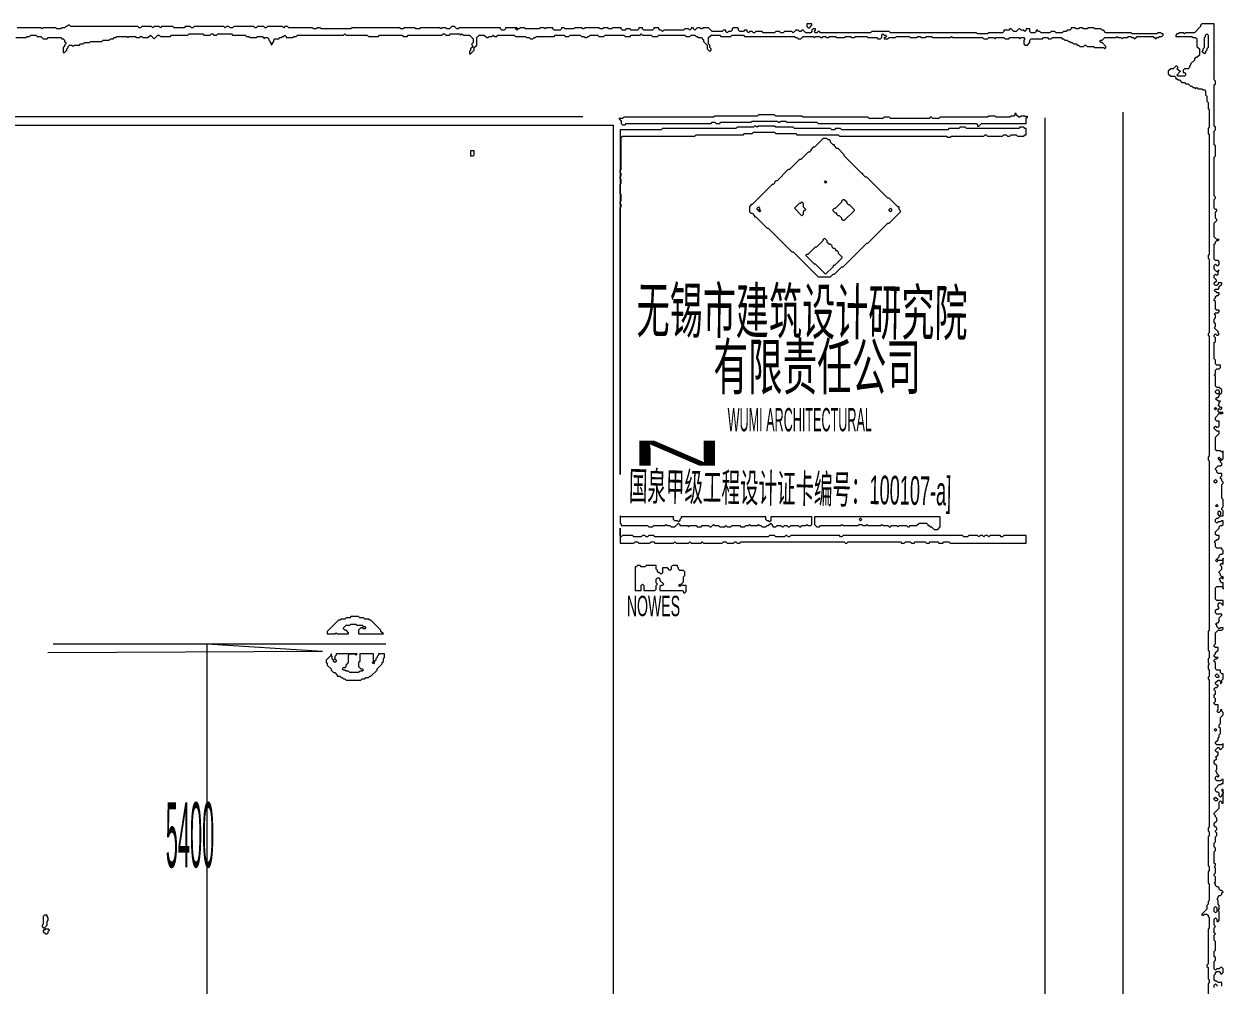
# Model space of a CAD drawing. Header units: millimetres. Extents: x 1 to 419, y 0 to 297.
# Drawn here: x 335.1 to 419.4, y 228.9 to 296.5 of the extents above; entities that cross this region are included whole.
import ezdxf

# ---------------------------------------------------------------- set-up
doc = ezdxf.new("R2010")
doc.units = ezdxf.units.MM
for name, color, linetype, lineweight in [('OCR_TEXT', 6, 'CONTINUOUS', 0), ('TRACE_CURVE', 6, 'CONTINUOUS', 0), ('TRACE_STRAIGHT', 5, 'CONTINUOUS', 0), ('TRACE_TEXT_SYMBOL', 6, 'CONTINUOUS', 0)]:
    doc.layers.add(name, color=color, linetype=linetype, lineweight=lineweight)
doc.styles.add('wqy-unicode', font='wqy-unicode')

msp = doc.modelspace()

# ---------------------------------------------------------------- linework, layer by layer
at = {"layer": 'TRACE_CURVE', "color": 6}
for points in [[(361.77, 296.176), (361.594, 296.176), (361.507, 296.264), (358.179, 296.264), (358.091, 296.176), (355.99, 296.176), (355.902, 296.264), (355.727, 296.264), (355.639, 296.176), (355.464, 296.176), (355.377, 296.264), (353.713, 296.264), (353.625, 296.351), (353.45, 296.351), (353.362, 296.264), (353.275, 296.351), (352.224, 296.351), (352.136, 296.264), (352.049, 296.264), (351.961, 296.351), (351.523, 296.351), (351.436, 296.264), (351.348, 296.264), (351.261, 296.351), (349.859, 296.351), (349.772, 296.264), (349.597, 296.264), (349.509, 296.351), (349.334, 296.351), (349.246, 296.264), (349.159, 296.351), (347.057, 296.351), (346.969, 296.264), (346.882, 296.264), (346.794, 296.351), (346.444, 296.351), (346.356, 296.264), (345.656, 296.264), (345.568, 296.351), (344.78, 296.351), (344.693, 296.264), (344.605, 296.351), (344.255, 296.351), (344.167, 296.264), (344.079, 296.351), (343.379, 296.351), (343.291, 296.264), (343.204, 296.264), (343.116, 296.351), (338.387, 296.351), (338.3, 296.439), (338.212, 296.439), (338.124, 296.351), (338.037, 296.351), (337.949, 296.264), (337.774, 296.264), (337.687, 296.176), (337.424, 296.176), (337.336, 296.264), (336.461, 296.264), (336.373, 296.176), (336.285, 296.264), (334.621, 296.264)], [(378.233, 296.089), (377.796, 296.089), (377.708, 296.176), (377.445, 296.176), (377.358, 296.089), (377.183, 296.089), (377.095, 296.176), (377.095, 296.264), (376.482, 296.264), (376.394, 296.176), (376.219, 296.176), (376.132, 296.264), (375.869, 296.264), (375.781, 296.176), (375.606, 296.176), (375.519, 296.264), (374.555, 296.264), (374.468, 296.176), (374.38, 296.176), (374.293, 296.264), (373.855, 296.264), (373.767, 296.176), (373.154, 296.176), (373.067, 296.264), (372.891, 296.264), (372.891, 296.176), (372.804, 296.089), (372.366, 296.089), (372.278, 296.176), (372.278, 296.264), (371.841, 296.264), (371.753, 296.176), (371.665, 296.264), (371.403, 296.264), (371.315, 296.176), (370.352, 296.176), (370.264, 296.264), (370.001, 296.264), (369.914, 296.176), (369.826, 296.176), (369.739, 296.264), (368.951, 296.264), (368.951, 296.176), (368.863, 296.089), (368.688, 296.089), (368.6, 296.176), (368.6, 296.264), (365.71, 296.264), (365.623, 296.176), (365.535, 296.176), (365.36, 296.351), (365.185, 296.351), (365.01, 296.176), (364.835, 296.176), (364.747, 296.264), (364.484, 296.264), (364.397, 296.176), (364.309, 296.264), (362.996, 296.264), (362.908, 296.176), (362.645, 296.176), (362.558, 296.264), (361.857, 296.264), (361.77, 296.176)], [(389.093, 296.001), (388.567, 296.001), (388.48, 295.914), (388.305, 295.914), (388.217, 296.001), (387.954, 296.001), (387.867, 295.914), (387.078, 295.914), (386.991, 296.001), (386.553, 296.001), (386.465, 295.914), (386.378, 295.914), (386.29, 296.001), (386.115, 296.001), (386.028, 295.914), (385.94, 296.001), (385.94, 296.089), (385.765, 296.089), (385.677, 296.001), (385.415, 296.001), (385.327, 296.089), (385.327, 296.176), (385.239, 296.264), (384.977, 296.264), (384.889, 296.176), (384.889, 296.089), (384.802, 296.001), (384.626, 296.001), (384.539, 295.914), (384.451, 296.001), (384.451, 296.089), (384.276, 296.089), (384.189, 296.001), (383.488, 296.001), (383.225, 296.264), (382.875, 296.264), (382.787, 296.176), (382.7, 296.176), (382.612, 296.264), (382.437, 296.264), (382.262, 296.089), (382.174, 296.176), (382.174, 296.264), (381.999, 296.264), (381.999, 296.176), (381.912, 296.089), (381.824, 296.176), (381.561, 296.176), (381.474, 296.089), (380.073, 296.089), (379.985, 296.001), (379.897, 296.089), (379.81, 296.089), (379.722, 296.176), (379.722, 296.264), (379.372, 296.264), (379.372, 296.176), (379.284, 296.089), (378.671, 296.089), (378.584, 296.176), (378.584, 296.264), (378.321, 296.264), (378.321, 296.176), (378.233, 296.089)], [(408.709, 296.176), (408.622, 296.089), (408.447, 296.089), (408.359, 296.001), (408.184, 296.001), (408.096, 295.914), (407.658, 295.914), (407.571, 296.001), (407.308, 296.001), (407.221, 295.914), (406.608, 295.914), (406.52, 296.001), (406.432, 296.001), (406.345, 296.089), (406.257, 296.089), (406.257, 296.001), (406.17, 295.914), (405.907, 295.914), (405.819, 296.001), (405.819, 296.176), (405.557, 296.176), (405.557, 296.089), (405.469, 296.001), (405.382, 296.089), (405.206, 296.089), (405.119, 296.176), (405.031, 296.176), (404.856, 296.001), (404.681, 296.001), (404.506, 296.176), (404.418, 296.176), (404.331, 296.089), (403.98, 296.089), (403.98, 296.001), (403.893, 295.914), (402.929, 295.914), (402.842, 295.826), (402.141, 295.826), (402.054, 295.914), (396.011, 295.914), (395.923, 296.001), (394.697, 296.001), (394.61, 295.914), (391.107, 295.914), (391.019, 296.001), (390.932, 296.001), (390.844, 295.914), (390.757, 295.914), (390.669, 296.001), (390.757, 296.089), (390.757, 296.176), (390.581, 296.176), (390.494, 296.089), (390.494, 296.001), (390.406, 295.914), (390.056, 295.914), (389.881, 296.089), (389.793, 296.089), (389.706, 296.001), (389.618, 296.001), (389.531, 296.089), (389.355, 296.089), (389.18, 295.914), (389.093, 296.001)], [(408.884, 295.125), (409.06, 295.125), (409.147, 295.038), (409.235, 295.038), (409.322, 294.95), (409.585, 294.95), (409.673, 295.038), (409.76, 295.038), (409.848, 294.95), (410.286, 294.95), (410.373, 294.863), (410.986, 294.863), (411.074, 294.775), (411.161, 294.863), (411.161, 294.95), (410.899, 295.213), (410.811, 295.213), (410.724, 295.301), (410.811, 295.388), (410.899, 295.388), (411.074, 295.563), (411.862, 295.563), (411.95, 295.651), (412.037, 295.563), (412.212, 295.563), (412.3, 295.476), (412.387, 295.563), (412.65, 295.563), (412.738, 295.651), (412.913, 295.651), (413, 295.563), (413.088, 295.563), (413.176, 295.476), (413.351, 295.651), (414.489, 295.651), (414.664, 295.476), (414.752, 295.563), (414.84, 295.563), (414.927, 295.651), (415.102, 295.651), (415.19, 295.738), (415.19, 295.826), (415.102, 295.826), (415.015, 295.914), (414.84, 295.914), (414.752, 295.826), (413, 295.826), (412.913, 295.914), (411.161, 295.914), (410.986, 296.089), (410.899, 296.089), (410.811, 296.176), (410.373, 296.176), (410.286, 296.264), (409.935, 296.264), (409.848, 296.176), (409.585, 296.176), (409.498, 296.264), (409.322, 296.264), (409.235, 296.176), (409.06, 296.176), (408.972, 296.264), (408.709, 296.264), (408.709, 296.176)], [(417.905, 296.527), (417.817, 296.439), (417.817, 296.351), (417.379, 295.914), (416.766, 295.914), (416.679, 295.826), (416.591, 295.914), (416.328, 295.914), (416.241, 295.826), (416.153, 295.826), (416.066, 295.738), (416.066, 295.651), (417.204, 295.651), (417.292, 295.563), (417.467, 295.563), (417.554, 295.476), (417.554, 294.95), (417.729, 294.775), (417.729, 294.337), (417.554, 294.162), (417.467, 294.162), (417.379, 294.075), (417.379, 293.987), (417.116, 293.724), (417.116, 293.637), (417.029, 293.549), (417.029, 293.462), (416.941, 293.374), (416.679, 293.374), (416.591, 293.286), (416.591, 293.111), (416.679, 293.111), (416.766, 293.024), (416.766, 292.936), (416.679, 292.849), (416.241, 292.849), (416.153, 292.936), (416.416, 293.199), (416.328, 293.199), (416.153, 293.374), (416.241, 293.462), (416.153, 293.549), (416.066, 293.549), (415.89, 293.374), (415.715, 293.374), (415.54, 293.199), (415.54, 293.024), (415.715, 292.849), (415.978, 292.849), (416.066, 292.761), (416.066, 292.673), (416.153, 292.673), (416.241, 292.586), (416.328, 292.586), (416.503, 292.411), (416.679, 292.411), (416.766, 292.323), (416.941, 292.323), (417.116, 292.148), (417.204, 292.148), (417.292, 292.06), (417.379, 292.06), (417.467, 291.973), (417.554, 292.06)], [(418.78, 278.661), (418.78, 278.837), (418.868, 278.924), (418.956, 278.837), (419.043, 278.924), (419.043, 279.099), (419.131, 279.187), (419.043, 279.187), (418.956, 279.099), (418.78, 279.275), (418.78, 279.537), (418.868, 279.625), (418.956, 279.537), (419.043, 279.537), (419.131, 279.625), (419.131, 279.8), (419.043, 279.888), (418.868, 279.888), (418.78, 279.975), (418.78, 281.026), (418.868, 281.114), (418.868, 281.201), (418.956, 281.289), (419.043, 281.289), (419.131, 281.376), (418.956, 281.376), (418.78, 281.551), (418.78, 282.515), (418.956, 282.69), (418.956, 282.777), (418.868, 282.865), (418.868, 283.303), (418.956, 283.39), (418.956, 283.478), (418.868, 283.478), (418.78, 283.566), (418.78, 284.179), (418.868, 284.266), (418.868, 284.354), (418.78, 284.441), (418.78, 287.156), (418.868, 287.244), (418.868, 287.944), (418.78, 288.032), (418.78, 288.995), (418.868, 289.083), (418.868, 289.258), (418.78, 289.346), (418.78, 292.236), (418.868, 292.323), (418.868, 292.498), (418.78, 292.586), (418.78, 296.527), (417.905, 296.527)], [(334.534, 295.563), (335.234, 295.563), (335.322, 295.651), (335.497, 295.651), (335.585, 295.738), (335.935, 295.738), (336.023, 295.651), (336.285, 295.651), (336.461, 295.476), (336.723, 295.476), (336.811, 295.563), (337.687, 295.563), (337.774, 295.476), (337.862, 295.476), (337.949, 295.388), (337.949, 295.301), (338.037, 295.213), (338.037, 295.125), (337.949, 295.038), (337.949, 294.95), (337.862, 294.863), (337.862, 294.512), (337.949, 294.512), (338.124, 294.688), (338.124, 294.775), (338.212, 294.863), (338.212, 294.95), (338.3, 295.038), (338.475, 295.038), (338.562, 294.95), (338.65, 295.038), (339, 295.038), (339.088, 295.125), (339.263, 295.125), (339.35, 295.213), (339.701, 295.213), (339.788, 295.301), (340.577, 295.301), (340.664, 295.388), (341.102, 295.388), (341.19, 295.476), (341.365, 295.476), (341.452, 295.563), (341.54, 295.563), (341.627, 295.651), (342.328, 295.651), (342.416, 295.563), (342.503, 295.651), (342.941, 295.651), (343.029, 295.563), (343.204, 295.563), (343.291, 295.651), (343.379, 295.651), (343.466, 295.563), (343.817, 295.563), (343.992, 295.738), (344.255, 295.476), (344.517, 295.738), (344.605, 295.738), (344.693, 295.651), (345.393, 295.651), (345.481, 295.738), (346.619, 295.738)], [(346.619, 295.738), (346.707, 295.826), (347.67, 295.826), (347.758, 295.738), (348.195, 295.738), (348.283, 295.826), (348.371, 295.826), (348.458, 295.738), (348.633, 295.738), (348.721, 295.826), (349.684, 295.826), (349.772, 295.738), (350.648, 295.738), (350.735, 295.651), (350.91, 295.651), (350.998, 295.563), (351.436, 295.563), (351.523, 295.651), (351.874, 295.651), (351.961, 295.563), (351.961, 295.476), (352.049, 295.563), (352.224, 295.563), (352.311, 295.476), (352.311, 295.388), (352.399, 295.301), (352.399, 295.213), (352.487, 295.125), (352.487, 295.038), (352.574, 295.125), (352.574, 295.213), (352.662, 295.301), (352.662, 295.388), (352.749, 295.476), (353.012, 295.476), (353.1, 295.563), (353.187, 295.563), (353.275, 295.651), (353.362, 295.651), (353.45, 295.738), (353.538, 295.651), (353.538, 295.563), (353.975, 295.563), (354.063, 295.651), (354.238, 295.651), (354.326, 295.738), (357.566, 295.738), (357.654, 295.826), (357.741, 295.738), (359.23, 295.738), (359.317, 295.651), (360.018, 295.651), (360.106, 295.738), (361.682, 295.738), (361.77, 295.651), (362.032, 295.651), (362.12, 295.738), (364.484, 295.738), (364.572, 295.826), (364.659, 295.826), (364.747, 295.738), (365.01, 295.738), (365.097, 295.826), (365.71, 295.826)], [(365.71, 295.826), (365.798, 295.738), (365.886, 295.826), (365.973, 295.738), (366.411, 295.738), (366.674, 295.476), (366.674, 295.213), (366.586, 295.125), (366.586, 295.038), (366.674, 294.95), (366.499, 294.775), (366.499, 294.688), (366.411, 294.6), (366.411, 294.425), (366.499, 294.425), (366.761, 294.688), (366.761, 294.863), (366.936, 295.038), (366.936, 295.563), (367.112, 295.738), (367.462, 295.738), (367.637, 295.563), (367.725, 295.563), (367.812, 295.651), (367.987, 295.651), (368.075, 295.738), (368.162, 295.651), (368.338, 295.651), (368.425, 295.738), (369.564, 295.738), (369.651, 295.651), (370.352, 295.651), (370.439, 295.563), (370.615, 295.563), (370.702, 295.476), (370.877, 295.476), (370.965, 295.563), (371.052, 295.563), (371.14, 295.651), (372.366, 295.651), (372.454, 295.738), (373.067, 295.738), (373.154, 295.651), (373.417, 295.651), (373.504, 295.738), (374.205, 295.738), (374.293, 295.651), (374.468, 295.651), (374.555, 295.563), (374.643, 295.563), (374.731, 295.651), (374.818, 295.651), (374.906, 295.738), (375.431, 295.738), (375.519, 295.651), (375.869, 295.651), (375.957, 295.738), (377.27, 295.738), (377.358, 295.651), (377.708, 295.651), (377.796, 295.738), (378.409, 295.738), (378.496, 295.826), (378.584, 295.738)], [(378.584, 295.738), (379.197, 295.738), (379.284, 295.651), (379.635, 295.651), (379.722, 295.738), (381.561, 295.738), (381.649, 295.651), (381.912, 295.651), (381.999, 295.738), (382.262, 295.738), (382.349, 295.651), (382.437, 295.651), (382.525, 295.563), (382.7, 295.563), (382.875, 295.388), (382.875, 295.301), (383.138, 295.038), (383.138, 294.775), (383.313, 294.6), (383.4, 294.688), (383.4, 294.775), (383.313, 294.863), (383.313, 295.038), (383.225, 295.125), (383.225, 295.563), (383.4, 295.738), (384.013, 295.738), (384.101, 295.651), (384.802, 295.651), (384.889, 295.738), (385.677, 295.738), (385.765, 295.651), (389.268, 295.651), (389.355, 295.563), (389.443, 295.563), (389.531, 295.476), (389.706, 295.476), (389.881, 295.651), (390.581, 295.651), (390.669, 295.563), (390.757, 295.651), (391.019, 295.651), (391.107, 295.563), (391.194, 295.563), (391.282, 295.651), (391.457, 295.651), (391.545, 295.563), (391.632, 295.563), (391.72, 295.651), (392.158, 295.651), (392.245, 295.563), (392.771, 295.563), (392.858, 295.651), (393.209, 295.651), (393.296, 295.563), (393.471, 295.563), (393.559, 295.651), (394.347, 295.651), (394.435, 295.563), (395.048, 295.563), (395.135, 295.476), (395.31, 295.476), (395.398, 295.563), (395.398, 295.738)], [(395.398, 295.738), (395.486, 295.826), (395.573, 295.738), (395.661, 295.738), (395.748, 295.651), (395.661, 295.563), (395.573, 295.563), (395.573, 295.476), (395.836, 295.476), (395.923, 295.563), (396.361, 295.563), (396.449, 295.651), (397.325, 295.651), (397.412, 295.563), (397.85, 295.563), (397.938, 295.651), (398.113, 295.651), (398.2, 295.563), (398.463, 295.563), (398.551, 295.651), (398.901, 295.651), (398.989, 295.563), (400.215, 295.563), (400.302, 295.651), (400.39, 295.563), (402.492, 295.563), (402.579, 295.476), (402.842, 295.476), (402.929, 295.563), (403.28, 295.563), (403.367, 295.476), (403.455, 295.563), (403.98, 295.563), (404.068, 295.476), (404.331, 295.476), (404.418, 295.563), (405.031, 295.563), (405.119, 295.476), (405.206, 295.563), (405.382, 295.563), (405.469, 295.476), (405.382, 295.388), (405.382, 295.125), (405.469, 295.038), (405.644, 295.038), (405.819, 295.213), (405.819, 295.388), (405.907, 295.476), (406.695, 295.476), (406.783, 295.563), (407.045, 295.563), (407.133, 295.476), (407.308, 295.476), (407.396, 295.563), (408.009, 295.563), (408.096, 295.476), (408.184, 295.476), (408.271, 295.388), (408.447, 295.388), (408.534, 295.301), (408.622, 295.301), (408.709, 295.213), (408.797, 295.213), (408.884, 295.125)], [(417.554, 292.06), (417.642, 291.973), (417.905, 291.973), (417.992, 291.885), (418.08, 291.885), (418.167, 291.798), (418.167, 291.535), (418.255, 291.447), (418.255, 291.097), (418.343, 291.009), (418.343, 290.572), (418.43, 290.484), (418.43, 289.258), (418.343, 289.17), (418.343, 288.82), (418.43, 288.733), (418.43, 280.325), (418.343, 280.238), (418.343, 280.063), (418.43, 279.975), (418.43, 274.808), (418.343, 274.721), (418.343, 274.633), (418.43, 274.545), (418.43, 266.138), (418.343, 266.051), (418.343, 265.876), (418.43, 265.788), (418.43, 253.878), (418.343, 253.79), (418.343, 252.477), (418.43, 252.389), (418.43, 251.951), (418.343, 251.864), (418.343, 251.601), (418.43, 251.513), (418.343, 251.426), (418.343, 251.163), (418.43, 251.076), (418.43, 250.638), (418.343, 250.55), (418.343, 250.463), (418.43, 250.375), (418.43, 240.041), (418.343, 239.954), (418.343, 239.778), (418.43, 239.691), (418.43, 239.428), (418.343, 239.341), (418.343, 237.326), (418.43, 237.239), (418.43, 236.976), (418.343, 236.889), (418.343, 236.1), (418.43, 236.013), (418.43, 234.874), (418.343, 234.787), (418.343, 234.612), (418.255, 234.524), (418.255, 234.261), (417.905, 233.911), (417.905, 233.823), (417.992, 233.823), (418.08, 233.911)], [(386.465, 289.346), (386.378, 289.258), (385.239, 289.258), (385.152, 289.17), (379.985, 289.17), (379.897, 289.083), (377.007, 289.083), (377.007, 264.825), (377.007, 283.566), (377.095, 283.653), (377.095, 283.828), (377.007, 283.916), (377.007, 284.004), (377.095, 284.091), (377.095, 284.529), (377.007, 284.617), (377.007, 285.23), (377.095, 285.317), (377.095, 285.58), (377.007, 285.667), (377.007, 285.755), (377.095, 285.843), (377.095, 286.018), (377.007, 286.105), (377.007, 286.193), (377.095, 286.28), (377.095, 288.557), (377.183, 288.645), (382.262, 288.645), (382.349, 288.733), (385.677, 288.733), (385.765, 288.82), (386.29, 288.82), (386.378, 288.908), (387.867, 288.908), (387.954, 288.82), (389.355, 288.82), (389.443, 288.733), (392.333, 288.733), (392.421, 288.645), (399.952, 288.645), (400.039, 288.557), (400.215, 288.557), (400.302, 288.645), (402.579, 288.645), (402.667, 288.733), (402.754, 288.733), (402.842, 288.645), (403.893, 288.645), (403.98, 288.733), (404.155, 288.733), (404.243, 288.645), (404.418, 288.645), (404.506, 288.733), (404.856, 288.733), (404.944, 288.645), (405.382, 288.645), (405.469, 288.733), (405.557, 288.733), (405.557, 289.17), (405.469, 289.17), (405.382, 289.258), (405.119, 289.258), (405.031, 289.17)], [(405.031, 289.17), (401.353, 289.17), (401.266, 289.258), (400.915, 289.258), (400.828, 289.17), (400.127, 289.17), (400.039, 289.083), (392.596, 289.083), (392.508, 289.17), (392.158, 289.17), (392.07, 289.083), (391.895, 289.083), (391.807, 289.17), (389.268, 289.17), (389.18, 289.258), (387.954, 289.258), (387.867, 289.346), (386.728, 289.346), (386.641, 289.258), (386.553, 289.346), (386.465, 289.346)], [(418.956, 270.955), (418.868, 271.043), (418.868, 271.743), (418.78, 271.831), (418.868, 271.918), (418.868, 272.181), (418.956, 272.269), (419.131, 272.269), (419.218, 272.356), (419.218, 272.531), (418.956, 272.531), (418.868, 272.619), (418.868, 272.882), (418.78, 272.969), (418.78, 274.108), (418.868, 274.195), (418.868, 274.458), (418.78, 274.545), (418.78, 274.633), (418.868, 274.721), (418.956, 274.633), (419.043, 274.633), (419.131, 274.721), (419.043, 274.808), (419.043, 274.896), (418.78, 275.159), (418.868, 275.246), (418.868, 275.421), (418.78, 275.509), (418.78, 275.772), (418.868, 275.859), (418.868, 276.034), (418.78, 276.122), (418.868, 276.209), (419.043, 276.209), (419.131, 276.297), (419.131, 276.385), (418.956, 276.385), (418.868, 276.472), (418.868, 276.998), (418.78, 277.085), (418.78, 277.173), (418.868, 277.26), (418.868, 277.348), (418.956, 277.435), (419.043, 277.435), (419.131, 277.523), (419.131, 277.611), (418.956, 277.611), (418.78, 277.786), (418.868, 277.873), (419.043, 277.873), (419.131, 277.961), (419.131, 278.048), (419.306, 278.224), (419.306, 278.311), (419.043, 278.311), (419.043, 278.224), (418.956, 278.136), (418.868, 278.136), (418.78, 278.224), (418.78, 278.311), (418.956, 278.486), (418.78, 278.661)], [(419.393, 264.212), (419.393, 264.299), (419.306, 264.387), (419.306, 264.474), (419.218, 264.562), (419.218, 264.65), (419.306, 264.737), (419.306, 264.912), (419.043, 264.912), (418.956, 265), (418.956, 265.087), (418.868, 265.175), (418.868, 265.263), (419.043, 265.438), (419.218, 265.438), (419.306, 265.525), (419.306, 265.613), (419.218, 265.7), (419.218, 265.788), (419.393, 265.963), (419.393, 266.489), (419.306, 266.401), (419.218, 266.489), (418.956, 266.489), (418.868, 266.576), (418.868, 267.452), (419.131, 267.715), (419.131, 267.89), (418.956, 267.89), (418.78, 268.065), (418.78, 268.153), (418.868, 268.24), (418.956, 268.153), (419.043, 268.153), (419.131, 268.24), (419.131, 268.59), (418.956, 268.59), (418.868, 268.678), (418.868, 268.853), (419.131, 269.116), (419.306, 269.116), (419.393, 269.203), (419.131, 269.203), (419.043, 269.291), (419.043, 269.379), (419.131, 269.466), (419.218, 269.379), (419.306, 269.466), (419.306, 269.554), (419.218, 269.554), (419.043, 269.729), (419.131, 269.816), (419.131, 269.904), (419.218, 269.992), (419.043, 269.992), (418.868, 270.167), (418.956, 270.254), (419.043, 270.254), (419.131, 270.342), (419.131, 270.429), (419.306, 270.605), (419.306, 270.78), (419.131, 270.955), (418.956, 270.955)], [(419.131, 257.468), (419.218, 257.556), (419.306, 257.556), (419.393, 257.468), (419.393, 257.644), (419.306, 257.644), (419.218, 257.731), (419.218, 257.819), (419.131, 257.906), (419.131, 257.994), (419.306, 258.169), (419.306, 258.344), (419.218, 258.432), (419.218, 258.519), (419.306, 258.607), (419.393, 258.519), (419.393, 258.957), (419.393, 258.87), (419.306, 258.782), (419.043, 258.782), (418.956, 258.87), (419.131, 259.045), (419.131, 259.132), (419.218, 259.22), (419.306, 259.22), (419.393, 259.308), (419.393, 259.483), (419.306, 259.57), (419.306, 259.658), (418.956, 259.658), (418.868, 259.745), (418.868, 260.008), (418.78, 260.096), (418.956, 260.271), (419.043, 260.271), (419.131, 260.358), (419.131, 260.534), (418.956, 260.534), (418.868, 260.621), (418.868, 260.796), (419.131, 261.059), (419.131, 261.147), (419.218, 261.234), (419.306, 261.234), (419.393, 261.322), (419.393, 261.584), (419.306, 261.584), (419.218, 261.497), (419.043, 261.497), (418.956, 261.409), (418.868, 261.497), (418.868, 261.672), (418.956, 261.76), (419.043, 261.76), (419.218, 261.935), (419.393, 261.935), (419.393, 262.285), (419.306, 262.373), (419.306, 262.46), (419.393, 262.548), (419.393, 263.073), (419.306, 263.161), (419.306, 264.124), (419.393, 264.212)], [(419.393, 250.463), (419.393, 250.813), (419.306, 250.813), (419.218, 250.9), (419.218, 251.076), (418.956, 251.076), (418.868, 251.163), (418.868, 251.601), (418.78, 251.689), (418.78, 251.776), (418.868, 251.864), (418.956, 251.864), (419.043, 251.951), (418.868, 251.951), (418.78, 252.039), (418.78, 252.126), (418.868, 252.214), (418.868, 252.302), (419.043, 252.477), (419.043, 252.652), (418.868, 252.652), (418.78, 252.739), (418.78, 252.827), (418.868, 252.915), (418.868, 253.703), (419.043, 253.878), (419.306, 253.878), (419.393, 253.966), (419.393, 254.053), (419.218, 254.053), (419.131, 253.966), (418.956, 254.141), (418.956, 254.228), (418.868, 254.316), (418.956, 254.403), (419.043, 254.403), (419.131, 254.491), (419.131, 254.754), (419.306, 254.929), (419.306, 255.016), (418.956, 255.016), (418.868, 255.104), (418.868, 255.279), (418.956, 255.367), (419.043, 255.367), (419.131, 255.454), (419.043, 255.542), (419.043, 255.717), (419.131, 255.805), (419.218, 255.805), (419.393, 255.629), (419.393, 255.98), (418.956, 255.98), (418.868, 256.067), (418.868, 256.855), (418.956, 256.943), (419.306, 256.943), (419.393, 256.855), (419.393, 256.768), (419.393, 257.206), (419.306, 257.206), (419.218, 257.293), (419.218, 257.381), (419.131, 257.468)], [(418.956, 244.332), (418.78, 244.507), (418.78, 244.683), (418.956, 244.858), (418.868, 244.945), (419.043, 245.121), (419.043, 245.296), (418.956, 245.296), (418.868, 245.383), (418.868, 245.471), (419.043, 245.646), (419.218, 245.471), (419.393, 245.646), (419.393, 245.909), (419.306, 245.821), (418.956, 245.821), (418.868, 245.909), (418.868, 245.996), (419.043, 246.171), (419.043, 246.259), (419.131, 246.347), (419.131, 246.522), (419.218, 246.609), (419.218, 246.96), (419.131, 247.047), (419.131, 247.222), (419.218, 247.31), (419.218, 247.748), (419.393, 247.923), (419.393, 248.098), (419.306, 248.186), (419.306, 248.273), (419.218, 248.273), (419.218, 248.186), (419.131, 248.098), (419.043, 248.098), (418.956, 248.186), (419.043, 248.273), (419.043, 248.623), (418.868, 248.623), (418.78, 248.711), (418.78, 248.799), (418.868, 248.886), (418.868, 249.061), (418.78, 249.149), (418.78, 249.324), (418.868, 249.412), (418.868, 249.587), (418.78, 249.674), (418.78, 249.762), (418.868, 249.85), (418.956, 249.85), (419.043, 249.937), (419.043, 250.025), (418.956, 250.025), (418.868, 250.112), (418.868, 250.2), (419.043, 250.375), (419.131, 250.375), (419.218, 250.287), (419.218, 250.112), (419.306, 250.2), (419.306, 250.375), (419.393, 250.463)], [(418.868, 237.151), (418.78, 237.239), (418.868, 237.326), (418.868, 237.414), (418.78, 237.502), (418.78, 238.29), (418.868, 238.377), (418.868, 238.552), (418.78, 238.64), (418.78, 238.903), (418.868, 238.99), (418.868, 239.341), (418.956, 239.428), (418.956, 239.603), (418.868, 239.691), (418.868, 239.778), (418.956, 239.866), (418.956, 239.954), (418.78, 240.129), (418.78, 240.304), (418.956, 240.479), (418.956, 240.654), (418.868, 240.742), (418.868, 240.829), (418.78, 240.917), (418.78, 241.005), (419.131, 241.355), (419.131, 241.793), (419.218, 241.88), (419.306, 241.793), (419.306, 241.705), (419.393, 241.705), (419.393, 242.668), (419.306, 242.668), (419.306, 242.581), (419.393, 242.493), (419.393, 242.406), (419.306, 242.318), (419.306, 242.231), (419.218, 242.143), (419.131, 242.231), (419.131, 242.406), (419.043, 242.493), (418.956, 242.493), (418.868, 242.581), (418.868, 242.756), (419.131, 243.019), (419.218, 243.019), (419.306, 243.106), (419.393, 243.106), (419.393, 243.369), (419.306, 243.369), (419.218, 243.281), (418.956, 243.281), (418.868, 243.369), (418.868, 243.544), (418.956, 243.632), (419.043, 243.544), (419.131, 243.632), (418.956, 243.807), (418.956, 243.894), (418.868, 243.982), (418.956, 244.07), (418.956, 244.332)], [(418.868, 229.707), (418.868, 229.795), (418.956, 229.883), (419.131, 229.883), (419.218, 229.795), (419.218, 229.707), (419.306, 229.707), (419.393, 229.795), (419.393, 230.058), (419.306, 230.145), (419.218, 230.145), (419.131, 230.058), (418.956, 230.058), (418.868, 229.97), (418.78, 230.058), (418.78, 230.583), (418.868, 230.671), (418.868, 230.846), (418.78, 230.933), (418.78, 231.284), (418.868, 231.371), (418.868, 231.984), (418.78, 232.072), (418.78, 232.422), (418.868, 232.51), (418.78, 232.597), (418.78, 232.948), (418.868, 233.035), (418.78, 233.123), (418.78, 233.561), (418.868, 233.648), (418.956, 233.561), (418.956, 233.386), (419.043, 233.386), (419.131, 233.473), (419.131, 234.086), (419.043, 234.174), (419.131, 234.261), (419.131, 234.524), (419.043, 234.612), (419.043, 234.874), (418.956, 234.962), (419.043, 235.049), (419.043, 235.137), (419.131, 235.225), (419.218, 235.225), (419.306, 235.312), (419.306, 235.4), (419.393, 235.487), (419.306, 235.575), (419.218, 235.575), (419.131, 235.662), (419.131, 235.75), (419.043, 235.838), (418.956, 235.838), (418.868, 235.925), (418.868, 236.013), (418.78, 236.1), (418.868, 236.188), (418.868, 236.538), (418.78, 236.626), (418.78, 236.713), (418.868, 236.801), (418.868, 237.151)], [(418.08, 233.911), (418.255, 233.911), (418.343, 233.823), (418.343, 233.736), (418.43, 233.648), (418.43, 232.948), (418.343, 232.86), (418.343, 230.408), (418.255, 230.32), (418.255, 230.233), (418.343, 230.145), (418.343, 229.357), (418.43, 229.27), (418.43, 229.094), (418.343, 229.007), (418.343, 226.292)], [(419.306, 228.832), (419.306, 229.094), (419.043, 229.094), (418.956, 229.182), (418.868, 229.182), (418.78, 229.27), (418.78, 229.62), (418.868, 229.707)], [(418.78, 228.744), (418.78, 228.919), (418.868, 229.007), (418.956, 228.919), (418.956, 228.832)]]:
    msp.add_lwpolyline(points, dxfattribs=at)
for points in [[(369.651, 296.176), (369.739, 296.264), (369.826, 296.176), (369.739, 296.089)], [(418.167, 295.738), (418.255, 295.826), (418.343, 295.738), (418.343, 294.863), (418.255, 294.775), (418.255, 294.688), (418.167, 294.6), (418.167, 294.512), (418.08, 294.425), (417.905, 294.6), (417.992, 294.688), (417.992, 294.775), (418.08, 294.863), (418.08, 295.563), (418.167, 295.651)], [(418.868, 270.692), (418.956, 270.78), (419.043, 270.78), (419.131, 270.692), (419.131, 270.605), (419.043, 270.517), (418.956, 270.517), (418.868, 270.605)], [(418.78, 269.466), (418.868, 269.554), (418.956, 269.466), (418.868, 269.379)], [(419.043, 265.963), (419.131, 266.051), (419.218, 265.963), (419.131, 265.876)], [(419.131, 265.876), (419.218, 265.963), (419.306, 265.876), (419.218, 265.788)], [(418.78, 264.387), (418.868, 264.474), (418.956, 264.387), (418.956, 264.299), (418.868, 264.212), (418.78, 264.299)], [(418.868, 262.635), (418.956, 262.723), (419.043, 262.635), (418.956, 262.548)], [(419.043, 262.198), (419.131, 262.285), (419.218, 262.198), (419.218, 262.022), (419.131, 261.935), (419.043, 262.022)], [(418.868, 258.782), (418.956, 258.87), (419.043, 258.782), (418.956, 258.695)], [(418.868, 250.725), (418.956, 250.813), (419.131, 250.638), (419.043, 250.55), (418.956, 250.55), (418.868, 250.638)], [(418.78, 246.872), (418.868, 246.96), (418.956, 246.872), (418.868, 246.784)], [(418.78, 242.055), (418.868, 242.143), (419.043, 241.968), (418.956, 241.88), (418.868, 241.88), (418.78, 241.968)], [(418.78, 234.349), (418.868, 234.436), (418.956, 234.349), (418.956, 234.086), (418.868, 233.999), (418.78, 234.086)]]:
    msp.add_lwpolyline(points, close=True, dxfattribs=at)
at = {"layer": 'TRACE_STRAIGHT', "color": 5}
for p, q in [((36.506, 290.013), (374.38, 290.013)), ((412.348, 290.312), (412.348, 3.7)), ((288.612, 289.4), (376.52, 289.4)), ((376.52, 289.4), (376.52, 8.598)), ((406.87, 289.913), (406.87, 8.67)), ((337.161, 252.915), (360.543, 252.915)), ((347.953, 252.915), (347.953, 153.106)), ((347.953, 252.915), (356.092, 252.404)), ((336.779, 252.322), (356.092, 252.404))]:
    msp.add_line(p, q, dxfattribs=at)
at = {"layer": 'TRACE_TEXT_SYMBOL', "color": 6}
for points in [[(390.144, 296.527), (390.144, 296.351), (390.231, 296.264), (390.319, 296.264), (390.494, 296.439), (390.494, 296.527)], [(366.499, 287.594), (366.499, 287.244), (366.674, 287.244), (366.761, 287.331), (366.761, 287.594)], [(391.37, 285.405), (391.457, 285.492), (391.545, 285.405), (391.457, 285.317)], [(392.596, 284.091), (392.683, 284.179), (392.771, 284.179), (392.946, 284.004), (392.946, 283.916), (393.034, 283.828), (393.121, 283.828), (393.471, 283.478), (393.471, 283.39), (392.771, 282.69), (392.683, 282.69), (392.596, 282.777), (392.596, 282.865), (392.421, 283.04), (392.333, 283.04), (392.245, 283.128), (392.245, 283.215), (392.158, 283.215), (391.983, 283.39), (391.983, 283.478), (392.07, 283.566), (392.158, 283.566), (392.596, 284.004)], [(386.641, 283.566), (386.728, 283.653), (386.816, 283.566), (386.816, 283.478), (386.728, 283.39), (386.641, 283.478)], [(386.728, 283.39), (386.816, 283.478), (386.903, 283.39), (386.816, 283.303)], [(389.706, 283.916), (389.793, 284.004), (389.881, 283.916), (389.881, 283.653), (390.056, 283.478), (389.881, 283.303), (389.881, 283.128), (389.793, 283.04), (389.268, 283.566), (389.618, 283.916)], [(395.923, 283.478), (396.011, 283.566), (396.099, 283.478), (396.099, 283.39), (396.011, 283.303), (395.923, 283.39)], [(391.282, 281.376), (391.37, 281.464), (391.545, 281.289), (391.545, 281.201), (391.72, 281.026), (391.807, 281.026), (391.895, 280.938), (391.895, 280.851), (391.983, 280.763), (392.07, 280.763), (392.158, 280.676), (392.158, 280.588), (392.245, 280.588), (392.333, 280.501), (392.333, 280.413), (392.596, 280.15), (392.596, 280.063), (392.07, 279.537), (391.983, 279.537), (391.983, 279.45), (391.457, 278.924), (390.757, 279.625), (390.669, 279.625), (390.056, 280.238), (390.144, 280.325), (390.231, 280.325), (390.757, 280.851), (390.844, 280.851), (391.282, 281.289)], [(390.669, 261.847), (390.669, 261.322), (390.844, 261.147), (391.019, 261.147), (391.107, 261.234), (392.508, 261.234), (392.596, 261.322), (392.683, 261.234), (393.734, 261.234), (393.822, 261.322), (393.997, 261.322), (394.084, 261.234), (394.26, 261.234), (394.347, 261.322), (394.435, 261.234), (395.31, 261.234), (395.398, 261.322), (395.486, 261.234), (395.836, 261.234), (395.923, 261.147), (396.011, 261.147), (396.099, 261.234), (396.449, 261.234), (396.537, 261.147), (396.624, 261.234), (397.15, 261.234), (397.237, 261.147), (397.325, 261.147), (397.412, 261.234), (397.85, 261.234), (398.025, 261.409), (398.551, 261.409), (398.638, 261.322), (398.638, 261.234), (398.726, 261.234), (398.813, 261.147), (398.901, 261.147), (399.076, 260.971), (399.339, 260.971), (399.514, 261.147), (399.514, 261.847)], [(393.822, 261.672), (393.909, 261.76), (393.997, 261.672), (393.909, 261.584)], [(378.233, 258.432), (378.146, 258.344), (378.058, 258.344), (378.058, 256.68), (378.496, 256.68), (378.496, 257.031), (378.584, 257.118), (378.671, 257.031), (378.671, 256.68), (379.46, 256.68), (379.547, 256.768), (379.547, 257.031), (379.635, 257.118), (379.547, 257.206), (379.547, 257.468), (379.635, 257.556), (379.722, 257.556), (379.81, 257.468), (379.81, 257.381), (380.073, 257.118), (379.985, 257.031), (379.897, 257.031), (379.81, 256.943), (379.81, 256.68), (381.386, 256.68), (381.474, 256.593), (381.474, 256.505), (381.561, 256.505), (381.649, 256.593), (381.649, 257.031), (381.386, 257.031), (381.299, 257.118), (381.474, 257.293), (381.474, 257.644), (381.561, 257.731), (381.561, 257.994), (381.474, 258.082), (381.211, 258.082), (381.123, 258.169), (381.123, 258.257), (381.036, 258.344), (381.036, 258.432), (380.686, 258.432), (380.598, 258.344), (380.598, 258.169), (380.51, 258.082), (380.335, 258.257), (379.985, 258.257), (379.985, 257.906), (379.897, 257.819), (379.81, 257.906), (379.722, 257.906), (379.635, 257.994), (379.635, 258.082), (379.547, 258.169), (379.547, 258.432), (378.847, 258.432), (378.759, 258.344), (378.496, 258.344), (378.409, 258.432)], [(381.123, 257.031), (381.211, 257.118), (381.299, 257.031), (381.211, 256.943)], [(358.091, 254.841), (358.004, 254.754), (357.741, 254.754), (357.654, 254.666), (357.391, 254.666), (357.303, 254.579), (357.216, 254.579), (356.427, 253.79), (356.427, 253.615), (356.953, 253.615), (357.04, 253.703), (357.128, 253.615), (357.916, 253.615), (357.916, 253.703), (357.741, 253.878), (357.654, 253.878), (357.566, 253.966), (357.566, 254.053), (357.741, 254.228), (358.004, 254.228), (358.091, 254.316), (358.442, 254.316), (358.529, 254.228), (358.88, 254.228), (358.967, 254.141), (358.88, 254.053), (358.792, 254.053), (358.617, 253.878), (358.617, 253.615), (360.368, 253.615), (360.193, 253.79), (360.193, 253.878), (359.493, 254.579), (359.405, 254.579), (359.317, 254.666), (359.055, 254.666), (358.967, 254.754), (358.704, 254.754), (358.617, 254.841)], [(358.88, 254.053), (358.967, 254.141), (359.055, 254.141), (359.142, 254.053), (359.055, 253.966), (358.967, 253.966)], [(356.865, 251.776), (356.953, 251.864), (357.04, 251.776), (357.04, 251.689), (356.953, 251.601), (356.865, 251.689)], [(359.58, 251.601), (359.668, 251.689), (359.755, 251.601), (359.668, 251.513)], [(336.548, 233.823), (336.461, 233.736), (336.461, 233.21), (336.373, 233.123), (336.373, 233.035), (336.461, 232.948), (336.548, 232.948), (336.636, 232.86), (336.548, 232.773), (336.461, 232.773), (336.461, 232.685), (336.636, 232.51), (336.723, 232.51), (336.811, 232.597), (336.811, 232.685), (336.898, 232.773), (336.811, 232.86), (336.636, 232.86), (336.548, 232.948), (336.723, 233.123), (336.723, 233.386), (336.811, 233.473), (336.811, 233.648), (336.723, 233.736), (336.723, 233.823)]]:
    msp.add_lwpolyline(points, close=True, dxfattribs=at)
for points in [[(404.768, 290.221), (404.768, 290.134), (404.681, 290.046), (404.506, 290.046), (404.418, 289.959), (403.455, 289.959), (403.367, 290.046), (402.929, 290.046), (402.842, 289.959), (399.514, 289.959), (399.426, 289.871), (398.989, 289.871), (398.901, 289.959), (398.813, 289.959), (398.726, 289.871), (396.011, 289.871), (395.923, 289.959), (395.573, 289.959), (395.486, 289.871), (394.522, 289.871), (394.435, 289.959), (389.881, 289.959), (389.793, 290.046), (387.954, 290.046), (387.867, 290.134), (386.728, 290.134), (386.641, 290.046), (383.663, 290.046), (383.576, 289.959), (377.27, 289.959), (377.183, 289.871), (376.92, 289.871), (377.095, 289.696), (377.095, 289.521), (377.183, 289.433), (377.358, 289.433), (377.445, 289.521), (383.4, 289.521), (383.488, 289.608), (383.663, 289.608), (383.751, 289.521), (384.013, 289.521), (384.101, 289.608), (386.203, 289.608), (386.29, 289.696), (388.042, 289.696), (388.129, 289.608), (388.217, 289.608), (388.305, 289.696), (388.655, 289.696), (388.742, 289.608), (390.844, 289.608), (390.932, 289.521), (402.054, 289.521), (402.141, 289.433), (402.141, 289.346), (402.229, 289.346), (402.404, 289.521), (405.557, 289.521), (405.557, 289.871), (405.644, 289.959), (405.644, 290.046), (405.557, 289.959), (405.469, 290.046)], [(405.469, 290.046), (405.206, 290.046), (405.119, 289.959), (405.031, 289.959), (404.856, 290.134), (404.856, 290.221), (404.768, 290.221)], [(391.282, 288.47), (390.669, 287.857), (390.581, 287.857), (390.406, 287.682), (390.406, 287.594), (390.319, 287.506), (390.231, 287.506), (389.706, 286.981), (389.618, 286.981), (388.918, 286.28), (388.83, 286.28), (388.042, 285.492), (387.954, 285.492), (387.867, 285.405), (387.867, 285.317), (387.779, 285.23), (387.692, 285.23), (386.29, 283.828), (386.203, 283.828), (386.203, 283.741), (386.115, 283.653), (386.115, 283.303), (386.203, 283.215), (386.29, 283.215), (386.465, 283.04), (386.465, 282.953), (386.553, 282.953), (387.341, 282.164), (387.429, 282.164), (389.093, 280.501), (389.18, 280.501), (390.932, 278.749), (391.807, 278.749), (391.983, 278.924), (392.07, 278.924), (392.596, 279.45), (392.683, 279.45), (394.347, 281.114), (394.435, 281.114), (395.836, 282.515), (395.923, 282.515), (396.712, 283.303), (396.712, 283.39), (396.624, 283.478), (396.624, 283.653), (396.537, 283.653), (395.923, 284.266), (395.836, 284.266), (394.347, 285.755), (394.26, 285.755), (394.084, 285.93), (394.084, 286.018), (393.997, 286.018), (392.771, 287.244), (392.771, 287.331), (392.333, 287.769), (392.245, 287.769), (392.07, 287.944), (392.07, 288.032), (391.983, 288.032), (391.807, 288.207), (391.807, 288.295), (391.72, 288.382), (391.632, 288.382)], [(391.632, 288.382), (391.545, 288.47), (391.282, 288.47)], [(377.007, 261.935), (377.007, 261.409), (377.095, 261.322), (377.095, 261.234), (378.934, 261.234), (379.022, 261.147), (379.284, 261.147), (379.372, 261.234), (380.16, 261.234), (380.248, 261.322), (380.335, 261.234), (380.51, 261.234), (380.598, 261.147), (380.861, 261.147), (381.123, 261.409), (381.211, 261.322), (381.211, 261.234), (381.736, 261.234), (381.824, 261.147), (381.912, 261.234), (382.349, 261.234), (382.437, 261.147), (382.7, 261.147), (382.787, 261.234), (383.225, 261.234), (383.313, 261.147), (383.4, 261.147), (383.576, 261.322), (383.663, 261.234), (383.926, 261.234), (384.013, 261.147), (384.364, 261.147), (384.451, 261.234), (384.539, 261.147), (384.802, 261.147), (384.889, 261.234), (385.415, 261.234), (385.502, 261.147), (385.765, 261.147), (385.852, 261.234), (386.028, 261.234), (386.115, 261.322), (386.203, 261.234), (386.641, 261.234), (386.728, 261.322), (386.816, 261.234), (386.903, 261.234), (386.991, 261.147), (387.254, 261.147), (387.341, 261.234), (387.429, 261.234), (387.604, 261.409), (387.692, 261.322), (387.692, 261.234), (387.779, 261.147), (387.954, 261.147), (388.042, 261.234), (388.305, 261.234), (388.392, 261.147), (388.48, 261.147), (388.567, 261.234), (388.742, 261.234), (388.83, 261.147), (388.918, 261.147)], [(388.918, 261.147), (389.005, 261.234), (389.531, 261.234), (389.618, 261.147), (389.706, 261.147), (389.793, 261.234), (390.056, 261.234), (390.144, 261.322), (390.231, 261.234), (390.406, 261.234), (390.494, 261.322), (390.494, 261.847), (387.604, 261.847), (387.604, 261.584), (387.516, 261.497), (387.429, 261.584), (387.341, 261.584), (387.254, 261.672), (387.254, 261.847), (381.299, 261.847), (381.299, 261.76), (381.211, 261.672), (381.211, 261.584), (381.123, 261.497), (381.036, 261.584), (380.861, 261.584), (380.773, 261.672), (380.773, 261.847), (377.095, 261.847), (377.007, 261.935)], [(377.007, 261.059), (377.007, 260.008), (377.971, 260.008), (378.058, 260.096), (378.233, 260.096), (378.321, 260.008), (379.109, 260.008), (379.197, 260.096), (379.372, 260.096), (379.46, 260.008), (380.773, 260.008), (380.861, 260.096), (380.948, 260.008), (381.824, 260.008), (381.912, 260.096), (381.999, 260.008), (382.7, 260.008), (382.787, 260.096), (382.875, 260.008), (384.189, 260.008), (384.276, 260.096), (384.451, 260.096), (384.539, 260.008), (384.977, 260.008), (385.064, 260.096), (385.152, 260.096), (385.239, 260.008), (385.415, 260.008), (385.502, 260.096), (392.771, 260.096), (392.858, 260.008), (392.946, 260.008), (393.034, 260.096), (396.712, 260.096), (396.799, 260.008), (396.974, 260.008), (397.062, 260.096), (397.412, 260.096), (397.5, 260.008), (397.675, 260.008), (397.763, 260.096), (398.463, 260.096), (398.551, 260.008), (398.726, 260.008), (398.813, 260.096), (399.339, 260.096), (399.426, 260.008), (399.689, 260.008), (399.777, 260.096), (400.127, 260.096), (400.215, 260.008), (405.557, 260.008), (405.557, 260.534), (403.98, 260.534), (403.893, 260.446), (403.805, 260.446), (403.718, 260.534), (403.017, 260.534), (402.929, 260.446), (402.842, 260.534), (402.667, 260.534), (402.579, 260.446), (402.492, 260.534), (402.316, 260.534)], [(402.316, 260.534), (402.229, 260.446), (402.141, 260.534), (401.528, 260.534), (401.441, 260.446), (401.178, 260.446), (401.09, 260.534), (392.683, 260.534), (392.596, 260.446), (392.508, 260.446), (392.421, 260.534), (389.005, 260.534), (388.918, 260.446), (388.83, 260.446), (388.742, 260.534), (388.655, 260.534), (388.567, 260.446), (387.954, 260.446), (387.867, 260.534), (387.516, 260.534), (387.429, 260.446), (379.46, 260.446), (379.372, 260.534), (379.022, 260.534), (378.934, 260.446), (378.847, 260.446), (378.759, 260.534), (378.584, 260.534), (378.496, 260.446), (377.971, 260.446), (377.883, 260.534), (377.183, 260.534), (377.095, 260.446), (377.007, 260.534), (377.007, 261.059)], [(356.69, 252.214), (356.69, 252.126), (356.34, 251.776), (356.34, 251.601), (356.427, 251.513), (356.427, 251.426), (356.69, 251.163), (356.69, 251.076), (356.865, 250.9), (356.953, 250.9), (357.128, 250.725), (357.128, 250.638), (357.303, 250.638), (357.391, 250.55), (357.478, 250.55), (357.566, 250.463), (357.654, 250.463), (357.741, 250.375), (358.792, 250.375), (358.88, 250.463), (359.055, 250.463), (359.142, 250.55), (359.317, 250.55), (359.405, 250.638), (359.493, 250.638), (359.93, 251.076), (359.93, 251.163), (360.281, 251.513), (360.281, 251.601), (360.368, 251.689), (360.368, 251.864), (360.456, 251.951), (360.456, 252.214), (360.018, 252.214), (360.018, 252.126), (359.93, 252.039), (359.93, 251.951), (359.843, 251.864), (359.843, 251.776), (359.755, 251.689), (359.668, 251.776), (359.668, 252.214), (358.704, 252.214), (358.704, 251.689), (358.617, 251.601), (358.617, 251.338), (358.792, 251.163), (358.88, 251.163), (358.967, 251.076), (358.88, 250.988), (358.704, 250.988), (358.617, 250.9), (358.004, 250.9), (357.916, 250.988), (357.741, 250.988), (357.654, 251.076), (357.566, 251.076), (357.478, 251.163), (357.566, 251.251), (357.654, 251.251), (357.741, 251.338), (357.741, 251.426), (357.916, 251.601), (357.916, 252.126)], [(357.916, 252.126), (358.004, 252.214), (358.354, 252.214), (358.442, 252.126), (358.529, 252.214), (357.04, 252.214), (357.04, 252.126), (356.953, 252.039), (356.953, 251.864), (356.865, 251.776), (356.778, 251.864), (356.778, 252.039), (356.69, 252.126), (356.69, 252.214)]]:
    msp.add_lwpolyline(points, dxfattribs=at)

# ---------------------------------------------------------------- texts
at = {"layer": 'OCR_TEXT', "color": 6, "style": 'wqy-unicode'}
for s, height, rotation, width, p in [('无锡市建筑设计研究院', 3.1763, -0.5474, 0.536958, (378.158, 274.831)), ('国泉甲级工程设计证卡编号：100107-a]', 2.01509, -0.96125, 0.473291, (377.619, 263.036))]:
    msp.add_text(s, height=height, rotation=rotation, dxfattribs=dict(at, width=width)).set_placement(p)
for s, height, width, p in [('有限责任公司', 3.2105, 0.555339, (383.569, 270.812)), ('WUMI ARCHITECTURAL', 1.63939, 0.40422, (384.57, 267.869)), ('N', 1.776, 4, (377.585, 265.444)), ('NOWES', 1.4345, 0.516622, (377.484, 254.867)), ('5400', 4.5766, 0.25, (345.073, 237.196))]:
    msp.add_text(s, height=height, dxfattribs=dict(at, width=width)).set_placement(p)

doc.saveas('drawing.dxf')
